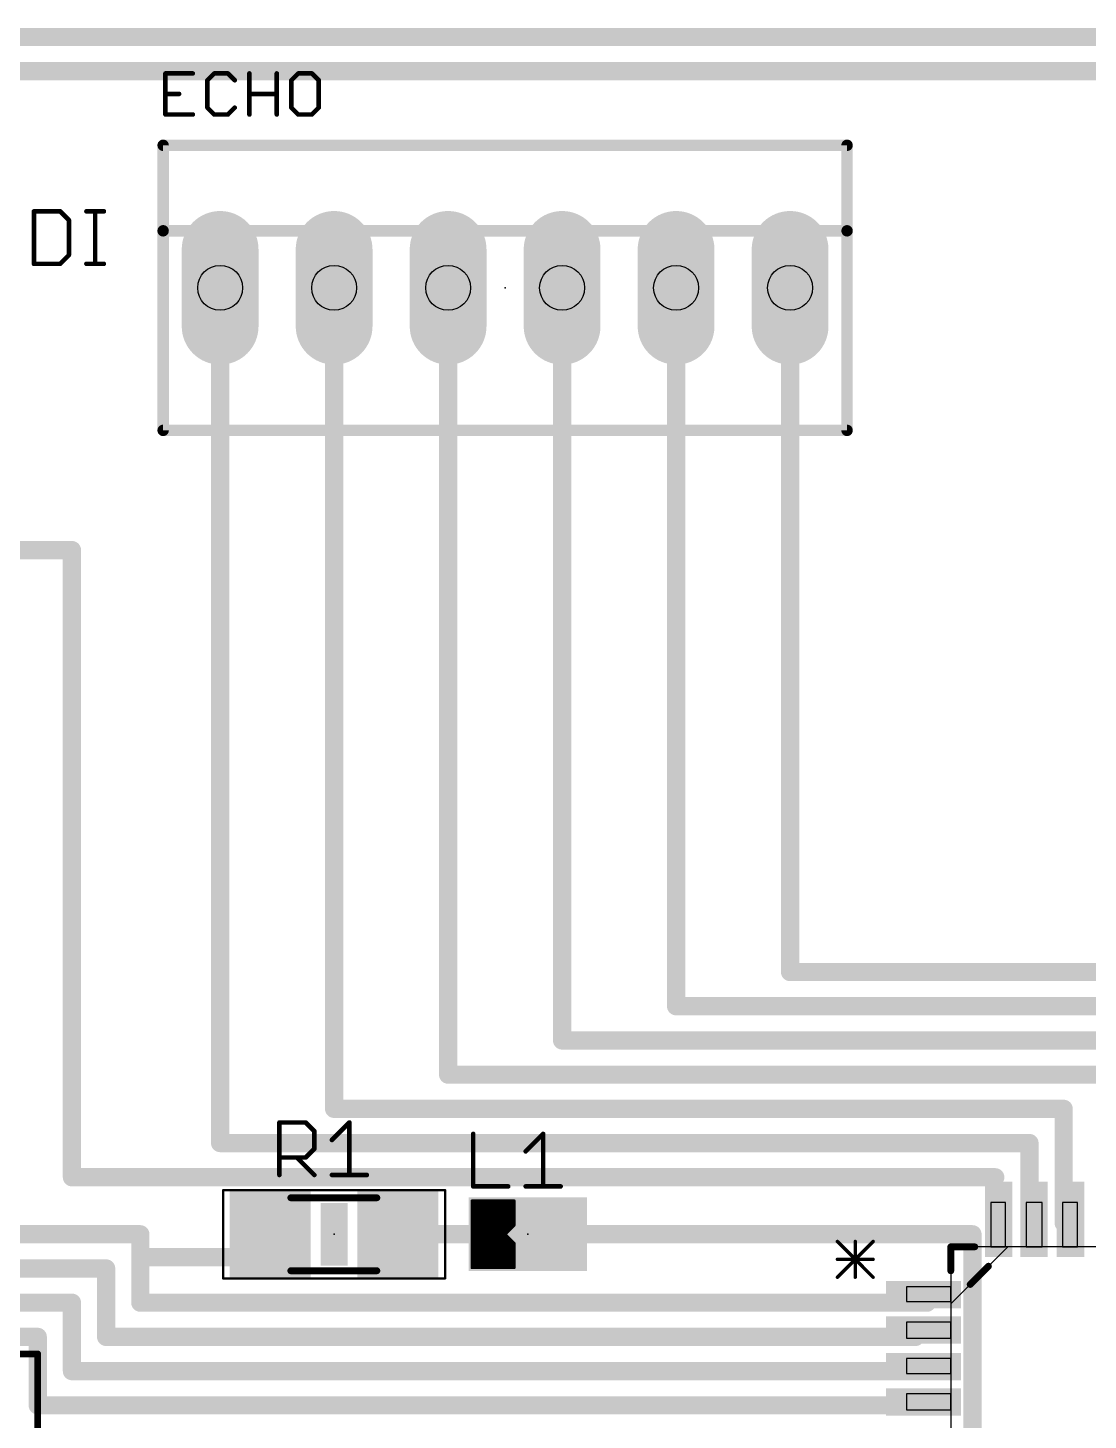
# Model space of a CAD drawing. Header units: inches. Extents: x -247767 to 267317, y -360761 to 23133.
# Drawn here: x 129185 to 191836, y -64362 to 17876 of the extents above; entities that cross this region are included whole.
import ezdxf

# ---------------------------------------------------------------- set-up
doc = ezdxf.new("R2010")
doc.units = ezdxf.units.IN
doc.header["$MEASUREMENT"] = 0
for name, color, linetype in [('1', 22, 'Continuous'), ('17', 82, 'Continuous'), ('21', 253, 'Continuous'), ('23', 7, 'Continuous'), ('25', 253, 'Continuous'), ('29', 253, 'Continuous'), ('30', 253, 'Continuous'), ('31', 253, 'Continuous'), ('35', 253, 'Continuous'), ('39', 22, 'Continuous'), ('44', 253, 'Continuous'), ('51', 253, 'Continuous')]:
    doc.layers.add(name, color=color, linetype=linetype)

# ---------------------------------------------------------------- blocks, each defined once
blk = doc.blocks.new('RECT')
blk.add_solid([(-0.5, -0.5), (0.5, -0.5), (-0.5, 0.5), (0.5, 0.5)])
blk = doc.blocks.new('LONGP100')
at = {"const_width": 1}
blk.add_lwpolyline([(-0.5, 0), (0.5, 0)], dxfattribs=at)
at = {"const_width": 0.5}
for points in [[(-0.5, 0.25, 1), (-0.5, -0.25)], [(0.5, -0.25, 1), (0.5, 0.25)]]:
    blk.add_lwpolyline(points, format="xyb", dxfattribs=at)

msp = doc.modelspace()

# ---------------------------------------------------------------- linework, layer by layer
at = {"layer": '1', "const_width": 1078}
for points in [[(111585, 17337), (217330, 17337)], [(115626, 15317), (212615, 15317)], [(140547, 2519), (140547, -43954)], [(147282, 2519), (147282, -41260)], [(154018, -43954), (154018, 2519)], [(160753, -41934), (160753, 2519)], [(167488, -39913), (167488, 2519)], [(174224, -37893), (174224, 2519)], [(119667, -12972), (131791, -12972)], [(131791, -50016), (131791, -12972)], [(207900, -37893), (174224, -37893)], [(205880, -39913), (167488, -39913)], [(147282, -41260), (147282, -43954)], [(203859, -41934), (160753, -41934)], [(140547, -43954), (140547, -45975)], [(147282, -45975), (147282, -43954)], [(201838, -43954), (154018, -43954)], [(140547, -47996), (140547, -45975)], [(190388, -45975), (147282, -45975)], [(190388, -52710), (190388, -45975)], [(188368, -47996), (140547, -47996)], [(188368, -52710), (188368, -47996)], [(186347, -50016), (131791, -50016)], [(135832, -53384), (128423, -53384)], [(135832, -54731), (135832, -53384)], [(151323, -53384), (156712, -53384)], [(160753, -53384), (185000, -53384)], [(185000, -53384), (185000, -67528)], [(135832, -57425), (135832, -54731)], [(135832, -54731), (141894, -54731)], [(133812, -55404), (125056, -55404)], [(133812, -59446), (133812, -55404)], [(131791, -57425), (121688, -57425)], [(131791, -61466), (131791, -57425)], [(182306, -57425), (135832, -57425)], [(129770, -59446), (118320, -59446)], [(129770, -63487), (129770, -59446)], [(181632, -59446), (133812, -59446)], [(181632, -61466), (131791, -61466)], [(181632, -63487), (129770, -63487)]]:
    msp.add_lwpolyline(points, dxfattribs=at)
at = {"layer": '1', "const_width": 539}
for points in [[(140816, 2519, 1), (140277, 2519)], [(147552, 2519, 1), (147013, 2519)], [(154287, 2519, 1), (153748, 2519)], [(161022, 2519, 1), (160483, 2519)], [(167758, 2519, 1), (167219, 2519)], [(174493, 2519, 1), (173954, 2519)], [(132060, -12972, 1), (131522, -12972)], [(131791, -13241, 1), (131791, -12702)], [(174224, -37623, 1), (174224, -38162)], [(173954, -37893, 1), (174493, -37893)], [(167488, -39644, 1), (167488, -40183)], [(167219, -39913, 1), (167758, -39913)], [(147552, -41260, 1), (147013, -41260)], [(147013, -41260, 1), (147552, -41260)], [(160753, -41664, 1), (160753, -42203)], [(160483, -41934, 1), (161022, -41934)], [(140816, -43954, 1), (140277, -43954)], [(147552, -43954, 1), (147013, -43954)], [(154018, -43685, 1), (154018, -44224)], [(140277, -43954, 1), (140816, -43954)], [(147013, -43954, 1), (147552, -43954)], [(153748, -43954, 1), (154287, -43954)], [(140816, -45975, 1), (140277, -45975)], [(140277, -45975, 1), (140816, -45975)], [(147282, -45706, 1), (147282, -46244)], [(147013, -45975, 1), (147552, -45975)], [(190658, -45975, 1), (190119, -45975)], [(190388, -46244, 1), (190388, -45706)], [(140547, -47726, 1), (140547, -48265)], [(188637, -47996, 1), (188098, -47996)], [(188368, -48265, 1), (188368, -47726)], [(140277, -47996, 1), (140816, -47996)], [(131791, -49747, 1), (131791, -50286)], [(131522, -50016, 1), (132060, -50016)], [(186347, -50286, 1), (186347, -49747)], [(188098, -52710, 1), (188637, -52710)], [(190119, -52710, 1), (190658, -52710)], [(136102, -53384, 1), (135563, -53384)], [(135832, -53653, 1), (135832, -53114)], [(151323, -53114, 1), (151323, -53653)], [(156712, -53653, 1), (156712, -53114)], [(160753, -53114, 1), (160753, -53653)], [(185269, -53384, 1), (184731, -53384)], [(185000, -53653, 1), (185000, -53114)], [(136102, -54731, 1), (135563, -54731)], [(135832, -54461, 1), (135832, -55000)], [(141894, -55000, 1), (141894, -54461)], [(134081, -55404, 1), (133542, -55404)], [(133812, -55674, 1), (133812, -55135)], [(135563, -54731, 1), (136102, -54731)], [(132060, -57425, 1), (131522, -57425)], [(131791, -57694, 1), (131791, -57156)], [(135832, -57156, 1), (135832, -57694)], [(135563, -57425, 1), (136102, -57425)], [(182306, -57694, 1), (182306, -57156)], [(130040, -59446, 1), (129501, -59446)], [(129770, -59715, 1), (129770, -59176)], [(133812, -59176, 1), (133812, -59715)], [(133542, -59446, 1), (134081, -59446)], [(181632, -59715, 1), (181632, -59176)], [(131791, -61197, 1), (131791, -61736)], [(131522, -61466, 1), (132060, -61466)], [(181632, -61736, 1), (181632, -61197)], [(129770, -63217, 1), (129770, -63756)], [(129501, -63487, 1), (130040, -63487)], [(181632, -63756, 1), (181632, -63217)]]:
    msp.add_lwpolyline(points, format="xyb", dxfattribs=at)
at = {"layer": '21'}
for points, const_width in [([(137179, 10939), (177591, 10939)], 674), ([(137179, 5887), (137179, 10939)], 674), ([(177591, 10939), (177591, 5887)], 674), ([(137179, -5900), (137179, 5887)], 674), ([(137179, 5887), (177591, 5887)], 674), ([(177591, 5887), (177591, -5900)], 674), ([(177591, -5900), (137179, -5900)], 674), ([(177019, -53808), (179131, -55920)], 202), ([(177019, -55920), (179131, -53808)], 202), ([(178075, -55920), (178075, -53808)], 202), ([(185135, -54125), (183720, -54125)], 404), ([(183720, -54125), (183720, -55539)], 404), ([(177019, -54864), (179131, -54864)], 202), ([(184865, -56347), (185943, -55270)], 404), ([(129770, -60456), (96767, -60456)], 404), ([(129770, -88071), (129770, -60456)], 404)]:
    msp.add_lwpolyline(points, dxfattribs=dict(at, const_width=const_width))
for points, const_width in [([(137179, 11107, 1), (137179, 10770)], 337), ([(137348, 10939, 1), (137011, 10939)], 337), ([(177760, 10939, 1), (177423, 10939)], 337), ([(177591, 10770, 1), (177591, 11107)], 337), ([(137348, 5887, 1), (137011, 5887)], 337), ([(137179, 6055, 1), (137179, 5719)], 337), ([(137011, 5887, 1), (137348, 5887)], 337), ([(177760, 5887, 1), (177423, 5887)], 337), ([(177423, 5887, 1), (177760, 5887)], 337), ([(177591, 5719, 1), (177591, 6055)], 337), ([(137179, -5731, 1), (137179, -6068)], 337), ([(137011, -5900, 1), (137348, -5900)], 337), ([(177423, -5900, 1), (177760, -5900)], 337), ([(177591, -6068, 1), (177591, -5731)], 337), ([(177054, -53772, 1), (176983, -53844)], 101), ([(178125, -53808, 1), (178024, -53808)], 101), ([(179167, -53844, 1), (179095, -53772)], 101), ([(183720, -54024, 1), (183720, -54226)], 202), ([(183821, -54125, 1), (183619, -54125)], 202), ([(185135, -54226, 1), (185135, -54024)], 202), ([(177019, -54814, 1), (177019, -54915)], 101), ([(179131, -54915, 1), (179131, -54814)], 101), ([(186014, -55341, 1), (185872, -55198)], 202), ([(176983, -55885, 1), (177054, -55956)], 101), ([(178024, -55920, 1), (178125, -55920)], 101), ([(179095, -55956, 1), (179167, -55885)], 101), ([(183619, -55539, 1), (183821, -55539)], 202), ([(184794, -56276, 1), (184937, -56419)], 202), ([(129871, -60456, 1), (129669, -60456)], 202), ([(129770, -60557, 1), (129770, -60355)], 202)]:
    msp.add_lwpolyline(points, format="xyb", dxfattribs=dict(at, const_width=const_width))
at = {"layer": '23'}
for p in [(157385, 2519), (147282, -53384), (158732, -53384)]:
    msp.add_point(p, dxfattribs=at)
at = {"layer": '25', "const_width": 269}
for points in [[(138932, 15184), (137314, 15184)], [(137314, 15184), (137314, 12757)], [(140199, 15184), (139795, 14780)], [(139795, 14780), (139795, 13162)], [(141008, 15184), (140199, 15184)], [(141412, 14780), (141008, 15184)], [(142275, 12757), (142275, 15184)], [(143893, 15184), (143893, 12757)], [(145161, 15184), (144756, 14780)], [(144756, 14780), (144756, 13162)], [(145969, 15184), (145161, 15184)], [(146374, 14780), (145969, 15184)], [(146374, 13162), (146374, 14780)], [(137314, 13971), (138123, 13971)], [(142275, 13971), (143893, 13971)], [(139795, 13162), (140199, 12757)], [(141008, 12757), (141412, 13162)], [(144756, 13162), (145161, 12757)], [(145969, 12757), (146374, 13162)], [(137314, 12757), (138932, 12757)], [(140199, 12757), (141008, 12757)], [(145161, 12757), (145969, 12757)], [(129544, 7038), (129544, 3938)], [(131094, 7038), (129544, 7038)], [(131611, 6522), (131094, 7038)], [(131611, 4454), (131611, 6522)], [(132645, 7038), (133678, 7038)], [(133162, 3938), (133162, 7038)], [(131094, 3938), (131611, 4454)], [(129544, 3938), (131094, 3938)], [(132645, 3938), (133678, 3938)], [(144049, -49881), (144049, -46781)], [(144049, -46781), (145600, -46781)], [(145600, -46781), (146117, -47297)], [(147150, -47814), (148184, -46781)], [(148184, -46781), (148184, -49881)], [(146117, -47297), (146117, -48331)], [(155499, -47454), (155499, -50555)], [(158600, -48488), (159634, -47454)], [(159634, -47454), (159634, -50555)], [(146117, -48331), (145600, -48848)], [(145600, -48848), (144049, -48848)], [(145083, -48848), (146117, -49881)], [(147150, -49881), (149217, -49881)], [(155499, -50555), (157567, -50555)], [(158600, -50555), (160667, -50555)]]:
    msp.add_lwpolyline(points, dxfattribs=at)
at = {"layer": '25', "const_width": 135}
for points in [[(137314, 15251, 1), (137314, 15117)], [(137381, 15184, 1), (137247, 15184)], [(138932, 15117, 1), (138932, 15251)], [(139862, 14780, 1), (139727, 14780)], [(139747, 14827, 1), (139842, 14732)], [(140199, 15251, 1), (140199, 15117)], [(140247, 15136, 1), (140152, 15231)], [(141056, 15231, 1), (140960, 15136)], [(141008, 15117, 1), (141008, 15251)], [(141365, 14732, 1), (141460, 14827)], [(142343, 15184, 1), (142208, 15184)], [(143961, 15184, 1), (143826, 15184)], [(144824, 14780, 1), (144689, 14780)], [(144708, 14827, 1), (144804, 14732)], [(145161, 15251, 1), (145161, 15117)], [(145208, 15136, 1), (145113, 15231)], [(146017, 15231, 1), (145922, 15136)], [(145969, 15117, 1), (145969, 15251)], [(146441, 14780, 1), (146307, 14780)], [(146326, 14732, 1), (146421, 14827)], [(137314, 14038, 1), (137314, 13903)], [(138123, 13903, 1), (138123, 14038)], [(142275, 14038, 1), (142275, 13903)], [(143893, 13903, 1), (143893, 14038)], [(139842, 13209, 1), (139747, 13114)], [(139727, 13162, 1), (139862, 13162)], [(141460, 13114, 1), (141365, 13209)], [(144804, 13209, 1), (144708, 13114)], [(144689, 13162, 1), (144824, 13162)], [(146307, 13162, 1), (146441, 13162)], [(146421, 13114, 1), (146326, 13209)], [(137314, 12824, 1), (137314, 12690)], [(137247, 12757, 1), (137381, 12757)], [(138932, 12690, 1), (138932, 12824)], [(140199, 12824, 1), (140199, 12690)], [(140152, 12709, 1), (140247, 12805)], [(140960, 12805, 1), (141056, 12709)], [(141008, 12690, 1), (141008, 12824)], [(142208, 12757, 1), (142343, 12757)], [(143826, 12757, 1), (143961, 12757)], [(145161, 12824, 1), (145161, 12690)], [(145113, 12709, 1), (145208, 12805)], [(145922, 12805, 1), (146017, 12709)], [(145969, 12690, 1), (145969, 12824)], [(129611, 7038, 1), (129477, 7038)], [(129544, 7106, 1), (129544, 6971)], [(131142, 7086, 1), (131047, 6991)], [(131094, 6971, 1), (131094, 7106)], [(131679, 6522, 1), (131544, 6522)], [(131563, 6474, 1), (131659, 6569)], [(132645, 7106, 1), (132645, 6971)], [(133229, 7038, 1), (133094, 7038)], [(133678, 6971, 1), (133678, 7106)], [(131544, 4454, 1), (131679, 4454)], [(131659, 4407, 1), (131563, 4502)], [(129544, 4005, 1), (129544, 3870)], [(129477, 3938, 1), (129611, 3938)], [(131047, 3985, 1), (131142, 3890)], [(131094, 3870, 1), (131094, 4005)], [(132645, 4005, 1), (132645, 3870)], [(133094, 3938, 1), (133229, 3938)], [(133678, 3870, 1), (133678, 4005)], [(144117, -46781, 1), (143982, -46781)], [(144049, -46713, 1), (144049, -46848)], [(145647, -46733, 1), (145552, -46828)], [(145600, -46848, 1), (145600, -46713)], [(148251, -46781, 1), (148116, -46781)], [(148232, -46828, 1), (148136, -46733)], [(146184, -47297, 1), (146049, -47297)], [(146069, -47345, 1), (146164, -47250)], [(155567, -47454, 1), (155432, -47454)], [(159701, -47454, 1), (159566, -47454)], [(159682, -47502, 1), (159586, -47406)], [(146049, -48331, 1), (146184, -48331)], [(146164, -48379, 1), (146069, -48283)], [(147102, -47766, 1), (147198, -47862)], [(158552, -48440, 1), (158648, -48535)], [(144049, -48780, 1), (144049, -48915)], [(145131, -48800, 1), (145035, -48896)], [(145552, -48800, 1), (145647, -48896)], [(145600, -48915, 1), (145600, -48780)], [(143982, -49881, 1), (144117, -49881)], [(146069, -49929, 1), (146164, -49834)], [(147150, -49814, 1), (147150, -49949)], [(148116, -49881, 1), (148251, -49881)], [(149217, -49949, 1), (149217, -49814)], [(155499, -50488, 1), (155499, -50622)], [(155432, -50555, 1), (155567, -50555)], [(157567, -50622, 1), (157567, -50488)], [(158600, -50488, 1), (158600, -50622)], [(159566, -50555, 1), (159701, -50555)], [(160667, -50622, 1), (160667, -50488)]]:
    msp.add_lwpolyline(points, format="xyb", dxfattribs=at)
at = {"layer": '29', "const_width": 135}
for points in [[(155418, -51395), (157937, -51395)], [(155418, -55373), (155418, -51395)], [(155418, -51498), (157937, -51498)], [(155418, -51633), (157937, -51633)], [(155418, -51767), (157937, -51767)], [(157937, -51395), (157937, -52853)], [(155418, -51902), (157937, -51902)], [(155418, -52037), (157937, -52037)], [(155418, -52171), (157937, -52171)], [(155418, -52306), (157937, -52306)], [(155418, -52441), (157937, -52441)], [(155418, -52576), (157937, -52576)], [(155418, -52710), (157937, -52710)], [(155418, -52845), (157937, -52845)], [(155418, -52980), (157811, -52980)], [(155418, -53114), (157676, -53114)], [(155418, -53249), (157541, -53249)], [(155418, -53384), (157406, -53384)], [(155418, -53519), (157541, -53519)], [(157937, -52853), (157406, -53384)], [(157406, -53384), (157937, -53914)], [(155418, -53653), (157676, -53653)], [(155418, -53788), (157811, -53788)], [(155418, -53923), (157937, -53923)], [(155418, -54057), (157937, -54057)], [(155418, -54192), (157937, -54192)], [(155418, -54327), (157937, -54327)], [(157937, -53914), (157937, -55373)], [(155418, -54461), (157937, -54461)], [(155418, -54596), (157937, -54596)], [(155418, -54731), (157937, -54731)], [(155418, -54866), (157937, -54866)], [(155418, -55000), (157937, -55000)], [(155418, -55135), (157937, -55135)], [(155418, -55270), (157937, -55270)], [(157937, -55373), (155418, -55373)]]:
    msp.add_lwpolyline(points, dxfattribs=at)
at = {"layer": '29', "const_width": 67.4}
for points in [[(155418, -51361, 1), (155418, -51429)], [(155451, -51395, 1), (155384, -51395)], [(155418, -51464, 1), (155418, -51532)], [(155418, -51599, 1), (155418, -51666)], [(155418, -51734, 1), (155418, -51801)], [(157970, -51395, 1), (157903, -51395)], [(157937, -51429, 1), (157937, -51361)], [(157937, -51532, 1), (157937, -51464)], [(157937, -51666, 1), (157937, -51599)], [(157937, -51801, 1), (157937, -51734)], [(155418, -51868, 1), (155418, -51936)], [(155418, -52003, 1), (155418, -52070)], [(155418, -52138, 1), (155418, -52205)], [(155418, -52272, 1), (155418, -52340)], [(155418, -52407, 1), (155418, -52475)], [(155418, -52542, 1), (155418, -52609)], [(157937, -51936, 1), (157937, -51868)], [(157937, -52070, 1), (157937, -52003)], [(157937, -52205, 1), (157937, -52138)], [(157937, -52340, 1), (157937, -52272)], [(157937, -52475, 1), (157937, -52407)], [(157937, -52609, 1), (157937, -52542)], [(155418, -52677, 1), (155418, -52744)], [(155418, -52811, 1), (155418, -52879)], [(155418, -52946, 1), (155418, -53013)], [(155418, -53081, 1), (155418, -53148)], [(155418, -53215, 1), (155418, -53283)], [(155418, -53350, 1), (155418, -53417)], [(155418, -53485, 1), (155418, -53552)], [(157430, -53360, 1), (157383, -53408)], [(157383, -53360, 1), (157430, -53408)], [(157406, -53417, 1), (157406, -53350)], [(157541, -53283, 1), (157541, -53215)], [(157541, -53552, 1), (157541, -53485)], [(157676, -53148, 1), (157676, -53081)], [(157811, -53013, 1), (157811, -52946)], [(157903, -52853, 1), (157970, -52853)], [(157961, -52877, 1), (157913, -52830)], [(157937, -52744, 1), (157937, -52677)], [(157937, -52879, 1), (157937, -52811)], [(155418, -53620, 1), (155418, -53687)], [(155418, -53754, 1), (155418, -53822)], [(155418, -53889, 1), (155418, -53956)], [(155418, -54024, 1), (155418, -54091)], [(155418, -54158, 1), (155418, -54226)], [(155418, -54293, 1), (155418, -54360)], [(157676, -53687, 1), (157676, -53620)], [(157811, -53822, 1), (157811, -53754)], [(157970, -53914, 1), (157903, -53914)], [(157913, -53938, 1), (157961, -53890)], [(157937, -53956, 1), (157937, -53889)], [(157937, -54091, 1), (157937, -54024)], [(157937, -54226, 1), (157937, -54158)], [(157937, -54360, 1), (157937, -54293)], [(155418, -54428, 1), (155418, -54495)], [(155418, -54562, 1), (155418, -54630)], [(155418, -54697, 1), (155418, -54765)], [(155418, -54832, 1), (155418, -54899)], [(155418, -54967, 1), (155418, -55034)], [(155418, -55101, 1), (155418, -55169)], [(157937, -54495, 1), (157937, -54428)], [(157937, -54630, 1), (157937, -54562)], [(157937, -54765, 1), (157937, -54697)], [(157937, -54899, 1), (157937, -54832)], [(157937, -55034, 1), (157937, -54967)], [(157937, -55169, 1), (157937, -55101)], [(155418, -55236, 1), (155418, -55303)], [(155418, -55339, 1), (155418, -55406)], [(155384, -55373, 1), (155451, -55373)], [(157903, -55373, 1), (157970, -55373)], [(157937, -55303, 1), (157937, -55236)], [(157937, -55406, 1), (157937, -55339)]]:
    msp.add_lwpolyline(points, format="xyb", dxfattribs=at)
at = {"layer": '31', "const_width": 135}
for points in [[(155617, -51594), (157738, -51594)], [(155617, -55174), (155617, -51594)], [(155617, -51633), (157738, -51633)], [(155617, -51767), (157738, -51767)], [(157738, -51594), (157738, -52787)], [(155617, -51902), (157738, -51902)], [(155617, -52037), (157738, -52037)], [(155617, -52171), (157738, -52171)], [(155617, -52306), (157738, -52306)], [(155617, -52441), (157738, -52441)], [(155617, -52576), (157738, -52576)], [(155617, -52710), (157738, -52710)], [(155617, -52845), (157680, -52845)], [(155617, -52980), (157545, -52980)], [(155617, -53114), (157411, -53114)], [(155617, -53249), (157276, -53249)], [(155617, -53384), (157141, -53384)], [(155617, -53519), (157276, -53519)], [(157738, -52787), (157141, -53384)], [(157141, -53384), (157738, -53980)], [(155617, -53653), (157411, -53653)], [(155617, -53788), (157545, -53788)], [(155617, -53923), (157680, -53923)], [(155617, -54057), (157738, -54057)], [(155617, -54192), (157738, -54192)], [(155617, -54327), (157738, -54327)], [(157738, -53980), (157738, -55174)], [(155617, -54461), (157738, -54461)], [(155617, -54596), (157738, -54596)], [(155617, -54731), (157738, -54731)], [(155617, -54866), (157738, -54866)], [(155617, -55000), (157738, -55000)], [(155617, -55135), (157738, -55135)], [(157738, -55174), (155617, -55174)]]:
    msp.add_lwpolyline(points, dxfattribs=at)
at = {"layer": '31', "const_width": 67.4}
for points in [[(155617, -51560, 1), (155617, -51628)], [(155650, -51594, 1), (155583, -51594)], [(155617, -51599, 1), (155617, -51666)], [(155617, -51734, 1), (155617, -51801)], [(157772, -51594, 1), (157704, -51594)], [(157738, -51628, 1), (157738, -51560)], [(157738, -51666, 1), (157738, -51599)], [(157738, -51801, 1), (157738, -51734)], [(155617, -51868, 1), (155617, -51936)], [(155617, -52003, 1), (155617, -52070)], [(155617, -52138, 1), (155617, -52205)], [(155617, -52272, 1), (155617, -52340)], [(155617, -52407, 1), (155617, -52475)], [(155617, -52542, 1), (155617, -52609)], [(157738, -51936, 1), (157738, -51868)], [(157738, -52070, 1), (157738, -52003)], [(157738, -52205, 1), (157738, -52138)], [(157738, -52340, 1), (157738, -52272)], [(157738, -52475, 1), (157738, -52407)], [(157738, -52609, 1), (157738, -52542)], [(155617, -52677, 1), (155617, -52744)], [(155617, -52811, 1), (155617, -52879)], [(155617, -52946, 1), (155617, -53013)], [(155617, -53081, 1), (155617, -53148)], [(155617, -53215, 1), (155617, -53283)], [(155617, -53350, 1), (155617, -53417)], [(155617, -53485, 1), (155617, -53552)], [(157165, -53360, 1), (157117, -53408)], [(157117, -53360, 1), (157165, -53408)], [(157141, -53417, 1), (157141, -53350)], [(157276, -53283, 1), (157276, -53215)], [(157276, -53552, 1), (157276, -53485)], [(157411, -53148, 1), (157411, -53081)], [(157545, -53013, 1), (157545, -52946)], [(157680, -52879, 1), (157680, -52811)], [(157704, -52787, 1), (157772, -52787)], [(157762, -52811, 1), (157714, -52763)], [(157738, -52744, 1), (157738, -52677)], [(155617, -53620, 1), (155617, -53687)], [(155617, -53754, 1), (155617, -53822)], [(155617, -53889, 1), (155617, -53956)], [(155617, -54024, 1), (155617, -54091)], [(155617, -54158, 1), (155617, -54226)], [(155617, -54293, 1), (155617, -54360)], [(157411, -53687, 1), (157411, -53620)], [(157545, -53822, 1), (157545, -53754)], [(157680, -53956, 1), (157680, -53889)], [(157772, -53980, 1), (157704, -53980)], [(157714, -54004, 1), (157762, -53957)], [(157738, -54091, 1), (157738, -54024)], [(157738, -54226, 1), (157738, -54158)], [(157738, -54360, 1), (157738, -54293)], [(155617, -54428, 1), (155617, -54495)], [(155617, -54562, 1), (155617, -54630)], [(155617, -54697, 1), (155617, -54765)], [(155617, -54832, 1), (155617, -54899)], [(155617, -54967, 1), (155617, -55034)], [(155617, -55101, 1), (155617, -55169)], [(157738, -54495, 1), (157738, -54428)], [(157738, -54630, 1), (157738, -54562)], [(157738, -54765, 1), (157738, -54697)], [(157738, -54899, 1), (157738, -54832)], [(157738, -55034, 1), (157738, -54967)], [(157738, -55169, 1), (157738, -55101)], [(155617, -55140, 1), (155617, -55207)], [(155583, -55174, 1), (155650, -55174)], [(157704, -55174, 1), (157772, -55174)], [(157738, -55207, 1), (157738, -55140)]]:
    msp.add_lwpolyline(points, format="xyb", dxfattribs=at)
at = {"layer": '39', "const_width": 135}
for points in [[(140725, -50777), (153840, -50777)], [(140725, -55990), (140725, -50777)], [(153840, -50777), (153840, -55990)], [(153840, -55990), (140725, -55990)]]:
    msp.add_lwpolyline(points, dxfattribs=at)
at = {"layer": '39', "const_width": 67.4}
for points in [[(140725, -50743, 1), (140725, -50811)], [(140758, -50777, 1), (140691, -50777)], [(153874, -50777, 1), (153806, -50777)], [(153840, -50811, 1), (153840, -50743)], [(140725, -55957, 1), (140725, -56024)], [(140691, -55990, 1), (140758, -55990)], [(153806, -55990, 1), (153874, -55990)], [(153840, -56024, 1), (153840, -55957)]]:
    msp.add_lwpolyline(points, format="xyb", dxfattribs=at)
at = {"layer": '44'}
for centre in [(140547, 2519), (147282, 2519), (154018, 2519), (160753, 2519), (167488, 2519), (174224, 2519)]:
    msp.add_circle(centre, 1326, dxfattribs=at)
at = {"layer": '51'}
for p, q in [((186953, -51498), (186078, -51498)), ((186078, -51498), (186078, -54125)), ((186953, -54125), (186953, -51498)), ((189109, -51498), (188166, -51498)), ((188166, -51498), (188166, -54125)), ((189109, -54125), (189109, -51498)), ((191197, -51498), (190321, -51498)), ((190321, -51498), (190321, -54125)), ((191197, -54125), (191197, -51498)), ((183720, -57492), (187088, -54125)), ((210527, -54125), (183720, -54125)), ((183720, -54125), (183720, -80931)), ((186078, -54125), (186953, -54125)), ((188166, -54125), (189109, -54125)), ((190321, -54125), (191197, -54125)), ((183720, -56482), (181094, -56482)), ((181094, -56482), (181094, -57358)), ((183720, -57358), (183720, -56482)), ((181094, -57358), (183720, -57358)), ((183720, -58570), (181094, -58570)), ((181094, -58570), (181094, -59513)), ((183720, -59513), (183720, -58570)), ((181094, -59513), (183720, -59513)), ((183720, -60725), (181094, -60725)), ((181094, -60725), (181094, -61601)), ((183720, -61601), (183720, -60725)), ((181094, -61601), (183720, -61601)), ((183720, -62813), (181094, -62813)), ((181094, -62813), (181094, -63756)), ((183720, -63756), (183720, -62813)), ((181094, -63756), (183720, -63756))]:
    msp.add_line(p, q, dxfattribs=at)
for points, const_width in [([(149808, -51228), (144723, -51228)], 404), ([(177019, -53808), (179131, -55920)], 202), ([(177019, -55920), (179131, -53808)], 202), ([(178075, -55920), (178075, -53808)], 202), ([(177019, -54864), (179131, -54864)], 202), ([(149808, -55539), (144723, -55539)], 404)]:
    msp.add_lwpolyline(points, dxfattribs=dict(at, const_width=const_width))
for points, const_width in [([(144723, -51127, 1), (144723, -51330)], 202), ([(149808, -51330, 1), (149808, -51127)], 202), ([(177054, -53772, 1), (176983, -53844)], 101), ([(178125, -53808, 1), (178024, -53808)], 101), ([(179167, -53844, 1), (179095, -53772)], 101), ([(177019, -54814, 1), (177019, -54915)], 101), ([(179131, -54915, 1), (179131, -54814)], 101), ([(144723, -55438, 1), (144723, -55640)], 202), ([(149808, -55640, 1), (149808, -55438)], 202), ([(176983, -55885, 1), (177054, -55956)], 101), ([(178024, -55920, 1), (178125, -55920)], 101), ([(179095, -55956, 1), (179167, -55885)], 101)]:
    msp.add_lwpolyline(points, format="xyb", dxfattribs=dict(at, const_width=const_width))

# ---------------------------------------------------------------- block references
at = {"layer": '1', "xscale": 1077.652505599996, "yscale": 3906.490332799985, "zscale": 2651.70399999999}
for p, rotation in [((186549, -52508), 180), ((188637, -52508), 180), ((190792, -52508), 180), ((182104, -56954), 270), ((182104, -59041), 270), ((182104, -61197), 270), ((182104, -63285), 270)]:
    msp.add_blockref('RECT', p, dxfattribs=dict(at, rotation=rotation))
at = {"layer": '1', "zscale": 2651.70399999999}
for p, xscale, yscale in [((143511, -53384), 4242.726399999984, 4781.022311999981), ((151053, -53384), 4242.726399999984, 4781.022311999981), ((156690, -53384), 2386.533599999991, 3818.453759999985), ((160774, -53384), 2386.533599999991, 3818.453759999985)]:
    msp.add_blockref('RECT', p, dxfattribs=dict(at, xscale=xscale, yscale=yscale))
at = {"layer": '17', "xscale": 3998.769631999985, "yscale": 3998.769631999985, "zscale": 2651.70399999999, "rotation": 90}
for p in [(140547, 2519), (140547, 2519), (147282, 2519), (147282, 2519), (154018, 2519), (154018, 2519), (160753, 2519), (160753, 2519), (167488, 2519), (167488, 2519), (174224, 2519), (174224, 2519)]:
    msp.add_blockref('LONGP100', p, dxfattribs=at)
at = {"layer": '29', "zscale": 2651.70399999999}
for name, p, xscale, yscale, rotation in [('LONGP100', (140547, 2519), 4537.595884799983, 4537.595884799983, 90), ('LONGP100', (147282, 2519), 4537.595884799983, 4537.595884799983, 90), ('LONGP100', (154018, 2519), 4537.595884799983, 4537.595884799983, 90), ('LONGP100', (160753, 2519), 4537.595884799983, 4537.595884799983, 90), ('LONGP100', (167488, 2519), 4537.595884799983, 4537.595884799983, 90), ('LONGP100', (174224, 2519), 4537.595884799983, 4537.595884799983, 90), ('RECT', (186549, -52508), 1616.478758399994, 4445.316585599982, 180), ('RECT', (188637, -52508), 1616.478758399994, 4445.316585599982, 180), ('RECT', (190792, -52508), 1616.478758399994, 4445.316585599982, 180), ('RECT', (182104, -56954), 1616.478758399994, 4445.316585599982, 270), ('RECT', (182104, -59041), 1616.478758399994, 4445.316585599982, 270), ('RECT', (182104, -61197), 1616.478758399994, 4445.316585599982, 270), ('RECT', (182104, -63285), 1616.478758399994, 4445.316585599982, 270)]:
    msp.add_blockref(name, p, dxfattribs=dict(at, xscale=xscale, yscale=yscale, rotation=rotation))
for p, xscale, yscale in [((143511, -53384), 4781.552652799981, 5319.84856479998), ((151053, -53384), 4781.552652799981, 5319.84856479998), ((160787, -53384), 2651.70399999999, 4110.141199999985)]:
    msp.add_blockref('RECT', p, dxfattribs=dict(at, xscale=xscale, yscale=yscale))
at = {"layer": '30', "xscale": 4537.595884799983, "yscale": 4537.595884799983, "zscale": 2651.70399999999, "rotation": 90}
for p in [(140547, 2519), (147282, 2519), (154018, 2519), (160753, 2519), (167488, 2519), (174224, 2519)]:
    msp.add_blockref('LONGP100', p, dxfattribs=at)
at = {"layer": '31', "xscale": 1077.652505599996, "yscale": 3906.490332799985, "zscale": 2651.70399999999}
for p, rotation in [((186549, -52508), 180), ((188637, -52508), 180), ((190792, -52508), 180), ((182104, -56954), 270), ((182104, -59041), 270), ((182104, -61197), 270), ((182104, -63285), 270)]:
    msp.add_blockref('RECT', p, dxfattribs=dict(at, rotation=rotation))
at = {"layer": '31', "zscale": 2651.70399999999}
for p, xscale, yscale in [((143511, -53384), 4242.726399999984, 4781.022311999981), ((151053, -53384), 4242.726399999984, 4781.022311999981), ((160754, -53384), 2187.655799999991, 3579.800399999986)]:
    msp.add_blockref('RECT', p, dxfattribs=dict(at, xscale=xscale, yscale=yscale))
at = {"layer": '35', "xscale": 1591.022399999994, "yscale": 3712.385599999986, "zscale": 2651.70399999999}
msp.add_blockref('RECT', (147282, -53384), dxfattribs=at)
at = {"layer": '51', "zscale": 2651.70399999999}
for p, xscale, yscale in [((143780, -53384), 1953.245166399993, 4647.376430399981), ((150785, -53384), 1953.245166399993, 4647.376430399981), ((158732, -53384), 7000.498559999974, 4348.794559999983)]:
    msp.add_blockref('RECT', p, dxfattribs=dict(at, xscale=xscale, yscale=yscale))

doc.saveas('drawing.dxf')
